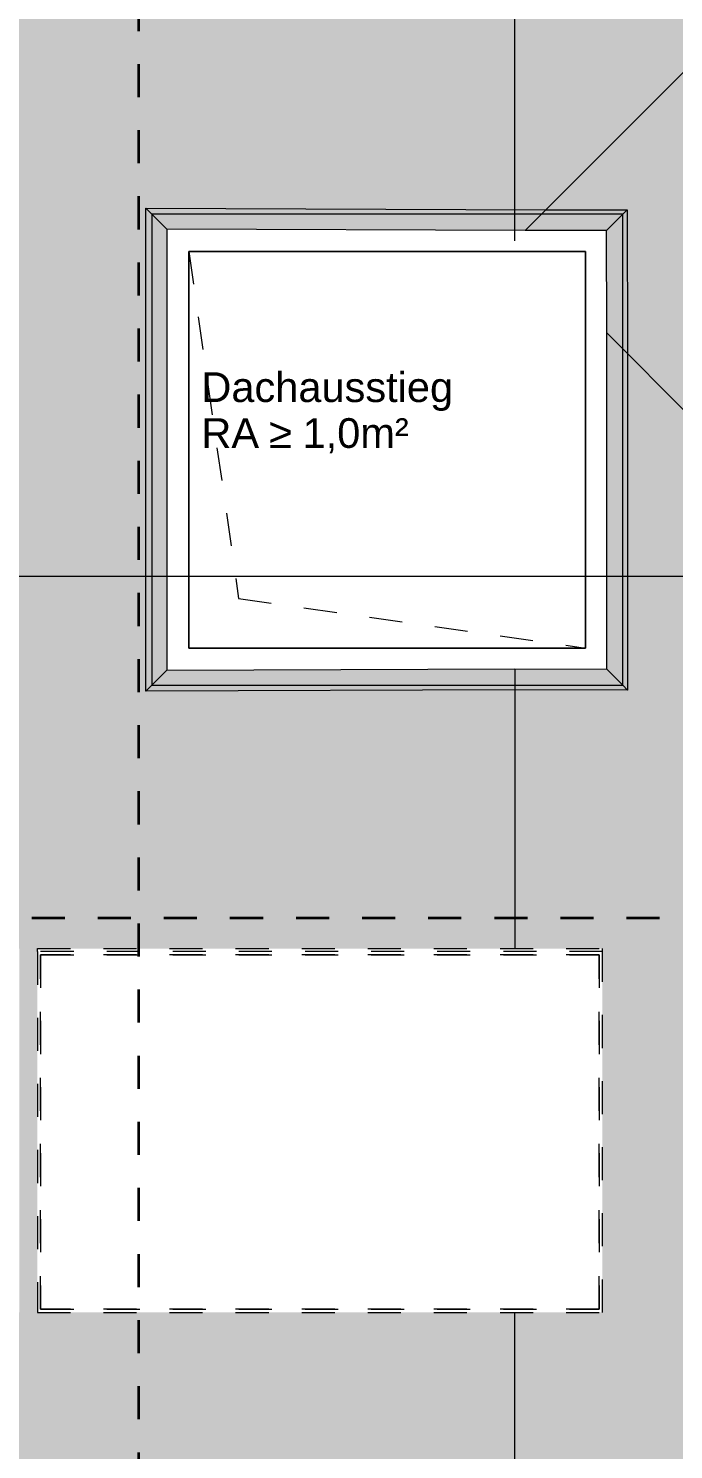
# Model space of a CAD drawing. Header units: metres. Extents: x 3.3 to 48.5, y 58.8 to 100.4.
# Drawn here: x 17.842 to 19.794, y 78.638 to 82.938 of the extents above; entities that cross this region are included whole.
import ezdxf

# ---------------------------------------------------------------- set-up
doc = ezdxf.new("R2010")
doc.units = ezdxf.units.M
for name, pattern in [('Strich', [0.00635, 0.003175, -0.003175]), ('Strich Punkt Mittel', [0.015875, 0.00635, -0.0047625, 0, -0.0047625]), ('Verdeckt', [0.003, 0.002, -0.001])]:
    doc.linetypes.add(name, pattern=pattern)
for name, color, linetype, lineweight in [('A-ROOF-PATT', 132, 'Continuous', 13), ('A_2D', 7, 'Continuous', 5), ('A_Bemassung-50_', 4, 'Continuous', 9), ('A_Bemassung_', 4, 'Continuous', 9), ('A_Dach', 7, 'Continuous', 13), ('A_Decken', 8, 'Continuous', 13), ('A_Durchbruch_', 7, 'Continuous', 5), ('A_Durchbruch_Projektion', 8, 'Verdeckt', 5), ('A_Raster_', 1, 'Continuous', 9), ('Text', 250, 'Continuous', 9)]:
    doc.layers.add(name, color=color, linetype=linetype, lineweight=lineweight)
doc.styles.add('Arial_1', font='arial.ttf', dxfattribs={"height": 0.09})
doc.styles.add('Arial_3', font='arial.ttf', dxfattribs={"height": 0.1})
doc.dimstyles.new('WGA-Bemaßung', dxfattribs={"dimscale": 0.3048, "dimtxt": 0.102025939995697, "dimasz": 0.3280839895013123, "dimexe": 0.2460629921259842, "dimexo": 0.0625, "dimgap": 0.0410104986876641, "dimtad": 1, "dimdec": 1, "dimlfac": 100, "dimrnd": 0.5, "dimdsep": 46, "dimtxsty": 'Arial_3', "dimblk1": 'OBLIQUE', "dimblk2": 'OBLIQUE', "dimsah": 1, "dimcen": 0.09, "dimdle": 0.2460629921259842, "dimazin": 2, "dimtfac": 1, "dimtdec": 4, "dimtix": 1, "dimtmove": 0, "dimatfit": 3, "dimfxl": 0.6561679790026247, "dimfxlon": 1, "dimtvp": 1, "dimtolj": 1, "dimtzin": 0, "dimarcsym": 2})

# ---------------------------------------------------------------- blocks, each defined once
blk = doc.blocks.new('Symbol_Schatten_Verdeckt_unten_LiKu - Bodendurchbruch_Schatten_Verdeckt_unten-7597152-263_PP_DDS_BT1')
at = {"layer": 'A_Durchbruch_Projektion'}
for p, q in [((-0.6000000000000005, 0.599999999999999), (-0.4500000000000001, -0.4500000000000015)), ((-0.4500000000000001, -0.4500000000000014), (0.5999999999999995, -0.6000000000000014))]:
    blk.add_line(p, q, dxfattribs=at)
blk = doc.blocks.new('Symbol_Schatten_LiKu - Bodendurchbruch_Schatten-7597153-263_PP_DDS_BT1')
at = {"layer": 'A_2D', "lineweight": 13}
for p, q in [((0.6000000000000005, 0.6), (-0.5999999999999995, 0.6)), ((0.6000000000000005, -0.5999999999999999), (0.6000000000000005, 0.6))]:
    blk.add_line(p, q, dxfattribs=at)
at = {"layer": 'A_Durchbruch_'}
for p, q in [((-0.6000000000000001, 0.6000000000000001), (0.6000000000000001, 0.6000000000000001)), ((0.6000000000000001, 0.6000000000000001), (0.6000000000000001, -0.6000000000000001))]:
    blk.add_line(p, q, dxfattribs=at)
blk = doc.blocks.new('Allg_Sollarkollektor - Allg_Sollarkollektor-V25-263_PP_DDS_BT1')
at = {"layer": 'A_2D', "color": 8, "linetype": 'Strich', "lineweight": 13}
for p, q in [((-0.8549999999999938, 0.5548067584319214), (-0.8550000000000096, -0.5366894252747283)), ((0.8550000000000054, 0.5548067584318984), (-0.8549999999999938, 0.5548067584319214)), ((-0.8449999999999944, 0.5451475001690252), (-0.8450000000000099, -0.527030167011838)), ((0.8450000000000052, 0.5451475001690027), (-0.8449999999999944, 0.5451475001690252)), ((-0.8449999999999945, 0.5451475001690252), (0.845000000000005, 0.5451475001690027)), ((-0.8450000000000099, -0.527030167011838), (-0.8449999999999945, 0.5451475001690252)), ((0.8449999999999898, -0.5270301670118607), (0.8450000000000052, 0.5451475001690025)), ((0.8450000000000052, 0.5451475001690025), (0.8449999999999896, -0.5270301670118607)), ((0.8549999999999895, -0.5366894252747513), (0.8550000000000054, 0.5548067584318984)), ((-0.8550000000000096, -0.5366894252747283), (0.8549999999999895, -0.5366894252747513)), ((-0.8550000000000096, -0.5366894252747283), (-0.8550000000000096, -0.5457480918533169)), ((0.8549999999999895, -0.5457480918533398), (-0.8550000000000096, -0.5457480918533169)), ((-0.8450000000000099, -0.527030167011838), (0.8449999999999898, -0.5270301670118607)), ((0.8449999999999898, -0.5270301670118607), (-0.8450000000000099, -0.527030167011838)), ((0.8549999999999895, -0.5366894252747513), (0.8549999999999895, -0.5457480918533398))]:
    blk.add_line(p, q, dxfattribs=at)
blk = doc.blocks.new('Symbol_Schatten_LiKu - Bodendurchbruch_Schatten-V27-263_PP_DDS_BT1')
at = {"layer": 'A_2D', "lineweight": 13}
for p, q in [((0.6000000000000005, 0.6), (-0.5999999999999995, 0.6)), ((-0.5999999999999995, 0.6), (-0.5999999999999995, -0.5999999999999999)), ((0.6000000000000005, -0.5999999999999999), (0.6000000000000005, 0.6)), ((-0.5999999999999995, -0.5999999999999999), (0.6000000000000005, -0.5999999999999999))]:
    blk.add_line(p, q, dxfattribs=at)
at = {"layer": 'A_Durchbruch_'}
for p, q in [((-0.6000000000000001, -0.6000000000000001), (-0.6000000000000001, 0.6000000000000001)), ((-0.6000000000000001, 0.6000000000000001), (0.6000000000000001, 0.6000000000000001)), ((0.6000000000000001, 0.6000000000000001), (0.6000000000000001, -0.6000000000000001)), ((0.6000000000000001, -0.6000000000000001), (-0.6000000000000001, -0.6000000000000001))]:
    blk.add_line(p, q, dxfattribs=at)
blk = doc.blocks.new('DIMBLOCK32-263_PP_DDS_BT1')
at = {"layer": 'A_Bemassung-50_', "transparency": 16777216}
for p, q in [((11.24266824848534, 81.28028552837038), (11.24266824848534, 81.48028552837037)), ((20.22766824848553, 81.28028552837038), (20.22766824848553, 81.48028552837037)), ((11.16766824848534, 81.28028552837038), (20.22766824848553, 81.28028552837038)), ((11.24266824848534, 81.28028552837038), (11.24266824848534, 81.20528552837038)), ((20.22766824848553, 81.28028552837038), (20.22766824848553, 81.20528552837038))]:
    blk.add_line(p, q, dxfattribs=at)
at = {"layer": 'A_Bemassung-50_', "lineweight": 35, "transparency": 16777216}
for p, q in [((11.24266824848534, 81.28028552837038), (11.29266824848534, 81.33028552837037)), ((20.22766824848553, 81.28028552837038), (20.27766824848553, 81.33028552837037)), ((11.24266824848534, 81.28028552837038), (11.19266824848534, 81.23028552837037)), ((20.22766824848553, 81.28028552837038), (20.17766824848553, 81.23028552837037))]:
    blk.add_line(p, q, dxfattribs=at)
at = {"layer": 'A_Bemassung-50_', "color": 0, "transparency": 16777216, "insert": (15.56172415049275, 81.42260849544606), "char_height": 0.1, "width": 0.4162658351824439, "attachment_point": 1, "line_spacing_factor": 0.9417779076525878, "style": 'Arial_3'}
blk.add_mtext('898,5', dxfattribs=at)
blk = doc.blocks.new('_Oblique')
at = {"color": 0, "linetype": 'ByBlock', "lineweight": -2}
blk.add_line((-0.5, -0.5), (0.5, 0.5), dxfattribs=at)

msp = doc.modelspace()

# ---------------------------------------------------------------- hatches: boundary and pattern name
at = {"layer": 'A-ROOF-PATT', "lineweight": 5}
h = msp.add_hatch(dxfattribs=at)
h.set_pattern_fill('FP_12', color=256, style=0, pattern_type=2)
h.set_pattern_definition([(228.018, (0.21487, 0.254), (-2.031452812320627, -2.28580837467068), [0.03417, -3.383]), (184.9709999999999, (0.19201, 0.2286), (3.047451062217622, 0.254021698657195), [0.05863, -5.803999999999999]), (132.5049999999999, (0.1336, 0.22352), (2.5397709538252, -2.794276804846977), [0.04134, -4.092999999999999]), (267.274, (0.03456, 0.16002), (0.2539551052573655, 5.079670139971071), [0.0534, -5.287]), (292.83, (0.03202, 0.10668), (-1.26981526883109, 3.048101862707909), [0.05236, -5.183999999999999]), (357.273, (0.05234, 0.05842), (-5.078666839278993, 0.2539961850263132), [0.05339, -5.285999999999999]), (37.7, (0.10567, 0.05588), (-3.301035371956894, -2.539778339282663), [0.07061, -6.989999999999999]), (72.259, (0.16154, 0.09906), (1.777636831078442, 5.588076306359228), [0.06667, -6.599999999999999]), (121.425, (0.18185, 0.16256), (-2.031672081906251, 3.302057315251011), [0.05358, -5.303999999999999]), (175.235, (0.15392, 0.20828), (2.793553401306497, -0.2540259477866344), [0.06116, -2.996999999999999]), (222.403, (0.09297, 0.21336), (-3.047132537770125, -2.793744032613329), [0.0791, -7.831]), (138.808, (0.28597, 0.15748), (-1.777352168496178, 1.523768683639984), [0.027, -2.673]), (171.468, (0.26566, 0.17526), (3.301173319911575, -0.5079492745382993), [0.05136, -5.083999999999999]), (225.006, (0.21487, 0.18288), (5.3855963024e-06, -0.2539998276987513), [0.03592, -0.32326]), (203.203, (0.19709, 0.21336), (1.269569377934874, 0.507931902040082), [0.01934, -1.915]), (291.797, (0.17931, 0.20574), (-0.253942868138084, 0.7620055102962207), [0.02736, -1.34]), (30.96900000000001, (0.18947, 0.18034), (0.7618479820531285, 0.5080056577850054), [0.04443, -1.435999999999999]), (161.562, (0.22756, 0.2032), (0.5078988633207393, -0.2539958909854667), [0.03212, -0.7709500000000001]), (16.393, (0.03202, 0.20574), (2.53918849895104, 0.761923956635283), [0.045, -4.455]), (70.35, (0.0752, 0.21844), (-1.015826575977227, -2.794121882441491), [0.03776, -3.737999999999999]), (293.1939999999999, (0.22756, 0.254), (-0.5077324722829966, 1.26964914802846), [0.03869, -1.895999999999999]), (343.607, (0.2428, 0.21844), (-2.53918849895104, 0.761923956635283), [0.045, -4.454999999999999]), (339.44, (0.03202, 0.04826), (-1.26948803086332, 0.5079104373752994), [0.0434, -2.125999999999999]), (294.771, (0.07266, 0.03302), (-1.269780433853491, 2.794053213058555), [0.03637, -3.6]), (66.806, (0.2301, 0), (0.5077324722829966, 1.26964914802846), [0.03869, -1.895999999999999]), (17.357, (0.24534, 0.03556), (-3.301239956404759, -1.015952889034082), [0.04257, -4.213999999999998]), (69.448, (0.10567, 0), (-0.5077238149176077, -1.269562446737265), [0.0217, -2.148]), (101.3079999999999, (0.21487, 0), (-0.2539361298477379, 1.015929368587183), [0.01295, -1.281999999999999]), (165.9609999999999, (0.21233, 0.0127), (0.7618503876783234, -0.2539981316749956), [0.05235, -0.99472]), (186.01, (0.16154, 0.0254), (2.539364770598961, 0.2539826488972947), [0.04852, -4.802999999999999]), (303.685, (0.18947, 0.15748), (-0.2539467439983531, 0.5079974875062228), [0.03663, -0.8791200000000001]), (353.1559999999999, (0.20979, 0.127), (4.317226917940618, -0.5079985699871014), [0.06394, -6.329999999999999]), (60.95, (0.27328, 0.11938), (-1.01601928201605, -1.778374940070734), [0.02615, -2.588999999999999]), (90, (0.28597, 0.14224), (-0.25395, 0.254), [0.01524, -0.23876]), (120.251, (0.15646, 0.03302), (1.015969229759193, -1.778326371221691), [0.03528, -3.492999999999999]), (48.018, (0.13868, 0.0635), (2.031452812320627, 2.28580837467068), [0.06834, -3.348999999999999]), (0, (0.18439, 0.1143), (0.25395, 0.254), [0.06603, -0.18792]), (325.299, (0.25042, 0.1143), (-2.539472866228976, 1.778014478368156), [0.04016, -3.975]), (254.058, (0.28343, 0.09144), (-0.2540348295487279, -1.016312904462079), [0.03698, -1.811999999999999]), (207.651, (0.27328, 0.05588), (-4.825247104223682, -2.54014056447295), [0.06021, -5.959999999999999]), (175.425, (0.21995, 0.02794), (-3.301258424702109, 0.2540008469146286), [0.06369, -6.304999999999999])])
h.paths.add_polyline_path([(19.31329324838381, 76.32237343201231), (19.31329324838381, 77.15981575723285), (18.51687343363098, 77.15981575723285), (18.516873433631, 78.2603706075181), (19.31329324838381, 78.2603706075181), (19.31329324838381, 79.05287636685549), (17.86894618515744, 79.05287636685549), (17.86894618515746, 80.15343121714074), (19.31329324838381, 80.15343121714074), (19.31329324838381, 80.99967215199472), (18.26024814370852, 80.99557832733504), (18.26024814370853, 82.33041853688842), (19.34462273250004, 82.32620291553422), (21.95641824907713, 84.93799843211133), (19.64016824828291, 84.93799843211133), (17.65988096131523, 82.95771114514359), (17.65988096131523, 82.68661346255155), (17.38878327872319, 82.68661346255155), (17.33466824828391, 82.63249843211229), (17.65988096131523, 82.63249843211226), (17.65988096131523, 80.92249843211225), (16.55932611102995, 80.92249843211226), (16.55932611102995, 81.8571562948583), (15.66897963766188, 80.96680982149022), (15.66897963766188, 80.92249843211225), (15.62466824828393, 80.92249843211225), (15.46266824828396, 80.76049843211229), (16.40353229987254, 80.76049843211229), (16.40353229987254, 80.21049843211227), (15.42516824828383, 80.21049843211227), (15.48223546325537, 80.15343121714074), (16.06071612427886, 80.15343121714074), (16.06071612427886, 79.57495055611726), (16.10483115471814, 79.53083552567799), (16.10483115471816, 80.15343121714074), (17.81483115471816, 80.15343121714074), (17.81483115471815, 79.05287636685547), (16.58279031354065, 79.05287636685547), (17.37529607287802, 78.2603706075181), (18.46275840319171, 78.2603706075181), (18.46275840319169, 77.17290827720443), (19.26669940040998, 76.36896727998614)])
h = msp.add_hatch(dxfattribs=at)
h.set_pattern_fill('FP_10', color=256, style=0, pattern_type=2)
h.set_pattern_definition([(228.007, (0.18288, 0.31116), (-2.031891618583852, -2.285418321605192), [0.03417, -3.383]), (184.969, (0.16002, 0.28576), (3.048456169099105, 0.2540019391296165), [0.05864, -5.804999999999998]), (132.516, (0.1016, 0.28068), (2.540307369650589, -2.793789152333959), [0.04134, -4.092999999999999]), (267.273, (0.00254, 0.21719), (0.2539961850263132, 5.078666839278993), [0.05339, -5.286]), (292.838, (0, 0.16386), (-1.269852724855405, 3.047002927398872), [0.05235, -5.182999999999999]), (357.274, (0.02032, 0.11561), (-5.079670139971071, 0.2539551052573654), [0.0534, -5.287]), (37.689, (0.07366, 0.11308), (-3.302308140727054, -2.539763827718598), [0.07061, -6.991]), (72.252, (0.12954, 0.15625), (1.77800517500444, 5.586909727215702), [0.06666, -6.599]), (121.435, (0.14986, 0.21973), (-2.032248368681597, 3.301702671288101), [0.05357, -5.303999999999999]), (175.237, (0.12192, 0.26544), (2.793562266782914, -0.2539284342225268), [0.06117, -2.996999999999999]), (222.392, (0.06096, 0.27052), (-3.047668841960243, -2.793158973679211), [0.0791, -7.831]), (138.82, (0.254, 0.21465), (-1.777671266878969, 1.523396402455026), [0.027, -2.672999999999999]), (171.471, (0.23368, 0.23243), (3.302188852471822, -0.5079247347893462), [0.05137, -5.084999999999999]), (224.994, (0.18288, 0.24005), (1.6906548341e-06, -0.2539503309648201), [0.03592, -0.32326]), (203.194, (0.1651, 0.27052), (1.26964914802846, 0.5077324722829966), [0.01934, -1.915]), (291.805, (0.14732, 0.26291), (-0.2539916888170199, 0.761853061299801), [0.02735, -1.34]), (30.959, (0.15748, 0.23751), (0.7620018059026425, 0.5079001168547923), [0.04443, -1.436999999999999]), (161.569, (0.19558, 0.26037), (0.5079994619623726, -0.2539464818538347), [0.03213, -0.77107]), (16.386, (0, 0.26291), (2.540240949507307, 0.761895837596064), [0.04501, -4.456]), (70.343, (0.04318, 0.2756), (-1.015840963415816, -2.79305266780747), [0.03775, -3.737999999999999]), (293.203, (0.19558, 0.31116), (-0.5079319020400823, 1.269569377934874), [0.03868, -1.894999999999999]), (343.614, (0.21082, 0.2756), (-2.540240949507307, 0.761895837596064), [0.04501, -4.456]), (339.448, (0, 0.10546), (-1.269562446737265, 0.507723814917608), [0.0434, -2.126999999999999]), (294.779, (0.04064, 0.09022), (-1.270170544899063, 2.793875891028593), [0.03636, -3.6]), (66.797, (0.19812, 0.05721), (0.5079319020400823, 1.269569377934874), [0.03868, -1.894999999999999]), (17.351, (0.21336, 0.09276), (-3.302300824363845, -1.015905403030157), [0.04258, -4.214999999999999]), (69.43999999999998, (0.07366, 0.05721), (-0.5079104373752996, -1.26948803086332), [0.0217, -2.147999999999999]), (101.312, (0.18288, 0.05721), (-0.2540168602146338, 1.015909676510023), [0.01295, -1.281999999999999]), (165.966, (0.18034, 0.0699), (0.762001095031716, -0.2539534698925488), [0.05236, -0.9948899999999998]), (186.008, (0.12954, 0.0826), (2.540368142009569, 0.2539986755139663), [0.04853, -4.803999999999999]), (303.695, (0.15748, 0.21465), (-0.2539965683899063, 0.5078949175234495), [0.03663, -0.8790600000000001]), (353.159, (0.1778, 0.18418), (4.318246391291351, -0.507891634307177), [0.06396, -6.332]), (60.941, (0.2413, 0.17656), (-1.015812905964949, -1.777341202182361), [0.02615, -2.588999999999999]), (90, (0.254, 0.19942), (-0.254, 0.25395), [0.01524, -0.23871]), (120.261, (0.12446, 0.09022), (1.015775650974778, -1.777285285283925), [0.03528, -3.493]), (48.00699999999999, (0.10668, 0.12069), (2.031891618583852, 2.285418321605191), [0.06834, -3.348999999999999]), (0, (0.1524, 0.17148), (0.254, 0.25395), [0.06604, -0.18796]), (325.31, (0.21844, 0.17148), (-2.539814173700787, 1.777526901812905), [0.04016, -3.976]), (254.052, (0.25146, 0.14863), (-0.25385687625053, -1.015327532612172), [0.03698, -1.811999999999999]), (207.641, (0.2413, 0.11308), (-4.825690368891851, -2.539298361296763), [0.06021, -5.961]), (175.427, (0.18796, 0.08514), (-3.30226410555366, 0.2539653402964253), [0.0637, -6.307])])
h.paths.add_polyline_path([(23.45547044594046, 78.22549843171495), (23.52413684475211, 78.22549843171495), (23.52413684475211, 78.26037060751811), (23.56754042389229, 78.26037060751811), (24.1870771795402, 78.87990736312483), (23.55931411000167, 78.87990736312484), (23.55931411000167, 80.58990736312484), (24.65986896028694, 80.58990736312482), (24.65986896028694, 79.35269914384014), (25.54999429576497, 80.242824479259), (25.54999429576497, 80.58990736312484), (25.89707717965391, 80.58990736312484), (25.9511922100968, 80.64402239356414), (25.54999429576497, 80.64402239356416), (25.54999429576497, 82.35402239356416), (26.65054914605024, 82.35402239356416), (26.65054914605024, 81.3433793294711), (28.63718297222603, 83.33001315551476), (28.63718297222603, 84.11813742400346), (29.42530724076709, 84.11813742400346), (29.50266824848331, 84.19549843171434), (28.76016824808611, 84.93799843211133), (21.95641824907713, 84.93799843211133), (19.34462273250004, 82.32620291553422), (19.59087273190764, 82.32620291553422), (19.59207833523108, 82.0160883445706), (19.84766824848551, 81.76049843131617), (19.84766824848551, 82.79799843211168), (22.28766824848661, 82.79799843211168), (22.28766824848664, 80.35799843211171), (22.02766824848538, 80.35799843211171), (22.02766824848452, 80.06299843211178), (21.54516824768993, 80.06299843211175), (23.18266824768979, 78.42549843211187), (23.38266824848364, 78.42549843211187), (23.38266824848363, 78.22549843171495), (23.44901951803497, 78.22549843171495)])
h.paths.add_polyline_path([(24.65020970202405, 80.64402239356414), (23.55931411000168, 80.64402239356416), (23.55931411000168, 82.35402239356416), (24.65986896028695, 82.35402239356416), (24.65986896028694, 80.64402239356414)])
h.paths.add_polyline_path([(26.59724401642435, 82.40813742400344), (25.54999429576498, 82.40813742400346), (25.54999429576498, 84.11813742400346), (26.65054914605025, 84.11813742400346), (26.65054914605024, 82.40813742400344), (26.64088988778735, 82.40813742400344)])
h.paths.add_polyline_path([(24.65986896028695, 82.40813742400344), (23.55931411000168, 82.40813742400346), (23.55931411000168, 84.11813742400346), (24.65986896028695, 84.11813742400346), (24.65986896028695, 82.41813742400343)])
h = msp.add_hatch(dxfattribs=at)
h.set_pattern_fill('FP_7', color=256, style=0, pattern_type=2)
h.set_pattern_definition([(228.018, (0.16626, 0.254), (-2.031452812320627, -2.28580837467068), [0.03417, -3.383]), (184.9709999999999, (0.14341, 0.2286), (3.047451062217622, 0.254021698657195), [0.05863, -5.803999999999999]), (132.5049999999999, (0.085, 0.22352), (2.5397709538252, -2.794276804846977), [0.04134, -4.092999999999999]), (267.274, (-0.01404, 0.16002), (0.2539551052573655, 5.079670139971071), [0.0534, -5.287]), (292.83, (-0.01658, 0.10668), (-1.26981526883109, 3.048101862707909), [0.05236, -5.183999999999999]), (357.273, (0.00374, 0.05842), (-5.078666839278993, 0.2539961850263132), [0.05339, -5.285999999999999]), (37.7, (0.05707, 0.05588), (-3.301035371956894, -2.539778339282663), [0.07061, -6.989999999999999]), (72.259, (0.11293, 0.09906), (1.777636831078442, 5.588076306359228), [0.06667, -6.599999999999999]), (121.425, (0.13325, 0.16256), (-2.031672081906251, 3.302057315251011), [0.05358, -5.303999999999999]), (175.235, (0.10532, 0.20828), (2.793553401306497, -0.2540259477866344), [0.06116, -2.996999999999999]), (222.403, (0.04437, 0.21336), (-3.047132537770125, -2.793744032613329), [0.0791, -7.831]), (138.808, (0.2373699999999999, 0.15748), (-1.777352168496178, 1.523768683639984), [0.027, -2.673]), (171.468, (0.21705, 0.17526), (3.301173319911575, -0.5079492745382993), [0.05136, -5.083999999999999]), (225.006, (0.16626, 0.18288), (5.3855963024e-06, -0.2539998276987513), [0.03592, -0.32326]), (203.203, (0.14849, 0.21336), (1.269569377934874, 0.507931902040082), [0.01934, -1.915]), (291.797, (0.13071, 0.20574), (-0.253942868138084, 0.7620055102962207), [0.02736, -1.34]), (30.96900000000001, (0.14087, 0.18034), (0.7618479820531285, 0.5080056577850054), [0.04443, -1.435999999999999]), (161.562, (0.17896, 0.2032), (0.5078988633207393, -0.2539958909854667), [0.03212, -0.7709500000000001]), (16.393, (-0.01658, 0.20574), (2.53918849895104, 0.761923956635283), [0.045, -4.455]), (70.35, (0.02659, 0.21844), (-1.015826575977227, -2.794121882441491), [0.03776, -3.737999999999999]), (293.1939999999999, (0.17896, 0.254), (-0.5077324722829966, 1.26964914802846), [0.03869, -1.895999999999999]), (343.607, (0.1942, 0.21844), (-2.53918849895104, 0.761923956635283), [0.045, -4.454999999999999]), (339.44, (-0.01658, 0.04826), (-1.26948803086332, 0.5079104373752994), [0.0434, -2.125999999999999]), (294.771, (0.02405, 0.03302), (-1.269780433853491, 2.794053213058555), [0.03637, -3.6]), (66.806, (0.1815, 0), (0.5077324722829966, 1.26964914802846), [0.03869, -1.895999999999999]), (17.357, (0.19674, 0.03556), (-3.301239956404759, -1.015952889034082), [0.04257, -4.213999999999998]), (69.448, (0.05707, 0), (-0.5077238149176077, -1.269562446737265), [0.0217, -2.148]), (101.3079999999999, (0.16626, 0), (-0.2539361298477379, 1.015929368587183), [0.01295, -1.281999999999999]), (165.9609999999999, (0.16372, 0.0127), (0.7618503876783234, -0.2539981316749956), [0.05235, -0.99472]), (186.01, (0.11293, 0.0254), (2.539364770598961, 0.2539826488972947), [0.04852, -4.802999999999999]), (303.685, (0.14087, 0.15748), (-0.2539467439983531, 0.5079974875062228), [0.03663, -0.8791200000000001]), (353.1559999999999, (0.16119, 0.127), (4.317226917940618, -0.5079985699871014), [0.06394, -6.329999999999999]), (60.95, (0.22467, 0.11938), (-1.01601928201605, -1.778374940070734), [0.02615, -2.588999999999999]), (90, (0.2373699999999999, 0.14224), (-0.25395, 0.254), [0.01524, -0.23876]), (120.251, (0.10786, 0.03302), (1.015969229759193, -1.778326371221691), [0.03528, -3.492999999999999]), (48.018, (0.09008, 0.0635), (2.031452812320627, 2.28580837467068), [0.06834, -3.348999999999999]), (0, (0.13579, 0.1143), (0.25395, 0.254), [0.06603, -0.18792]), (325.299, (0.20182, 0.1143), (-2.539472866228976, 1.778014478368156), [0.04016, -3.975]), (254.058, (0.23483, 0.09144), (-0.2540348295487279, -1.016312904462079), [0.03698, -1.811999999999999]), (207.651, (0.22467, 0.05588), (-4.825247104223682, -2.54014056447295), [0.06021, -5.959999999999999]), (175.425, (0.17134, 0.02794), (-3.301258424702109, 0.2540008469146286), [0.06369, -6.304999999999999])])
h.paths.add_polyline_path([(17.20891824846031, 74.21799843208876), (19.52516824885756, 74.21799843208876), (20.48536405481694, 75.17819423804815), (20.04492002950365, 75.17819423804815), (20.04492002950367, 76.27874908833341), (21.58591890510218, 76.27874908833341), (23.18266824888061, 77.87549843211188), (22.13266824848444, 77.87549843211188), (22.13266824848444, 78.42549843211187), (23.18266824768979, 78.42549843211187), (21.54516824768993, 80.06299843211175), (20.1076682484855, 80.06299843211175), (20.10766824848551, 80.35799843211171), (19.84766824848554, 80.35799843211171), (19.84766824848551, 81.76049843131617), (19.59207833523108, 82.0160883445706), (19.59207833522954, 80.99858834536742), (19.31329324838381, 80.99967215199472), (19.31329324838381, 80.15343121714074), (19.57894618515746, 80.15343121714074), (19.57894618515744, 79.05287636685549), (19.31329324838381, 79.05287636685549), (19.31329324838381, 78.2603706075181), (20.226873433631, 78.2603706075181), (20.22687343363099, 77.15981575723285), (19.31329324838381, 77.15981575723285), (19.31329324838381, 76.32237343201231), (19.2696689047049, 76.27874908833341), (19.99080499906435, 76.27874908833341), (19.99080499906433, 75.17819423804815), (18.28080499906433, 75.17819423804815), (18.28080499906433, 75.28988518269281), (18.22668996862504, 75.23577015225351), (18.22668996862504, 75.17819423804812), (18.16911405441965, 75.17819423804812), (17.40606732472128, 74.41514750834973)])
h.paths.add_polyline_path([(20.41087508931652, 77.15981575723286), (20.2809884640703, 77.15981575723286), (20.28098846407031, 78.26037060751811), (21.99098846407031, 78.26037060751811), (21.9909884640703, 77.15981575723286), (20.58762848723388, 77.15981575723286)])

# ---------------------------------------------------------------- linework, layer by layer
at = {"layer": 'A_2D'}
msp.add_line((19.31329324848321, 82.29487343171589), (19.31329324848321, 84.69281184906849), dxfattribs=at)
at = {"layer": 'A_Dach'}
for p, q in [((21.95641824907738, 84.93799843211151), (19.34462273249841, 82.32620291553255)), ((18.19720566380988, 82.39346101678696), (19.40717694193107, 82.3887571249652)), ((18.19720566380989, 80.93253584743633), (18.19720566380988, 82.39346101678696)), ((19.40717694193107, 82.38875712496672), (19.65342694134028, 82.38875712496672)), ((19.65342694134028, 82.38875712496674), (19.6551208151297, 81.95304586467194)), ((18.21488149176449, 82.37578518883235), (18.26024814370852, 82.33041853688833)), ((19.59087273190762, 82.32620291553407), (19.64045500520592, 82.37578518883237)), ((18.26024814370851, 82.33041853688832), (18.26024814370853, 80.99557832733495)), ((19.34462273249841, 82.32620291553255), (18.26024814370852, 82.33041853688833)), ((19.59087273190762, 82.32620291553415), (19.34462273249841, 82.32620291553415)), ((19.59207833523107, 82.01608834457053), (19.59087273190762, 82.3262029155341)), ((19.59207833522953, 80.99858834536735), (19.59207833522951, 82.01608834457053)), ((19.84766824848551, 81.76049843131607), (19.59207833523107, 82.01608834457053)), ((19.65512081512815, 81.95304586467189), (19.65512081512816, 80.9355458654687)), ((18.26024814370853, 80.99557832733495), (18.2148814917645, 80.95021167539092)), ((18.26024814370853, 80.99557832733497), (19.31329324838374, 80.99967215199463)), ((19.31329324838374, 80.99967215199462), (19.59207833522953, 80.99858834536734)), ((19.31329324838374, 80.99967215199462), (19.31329324838375, 80.15343121714066)), ((19.59207833522953, 80.99858834536734), (19.64045500520592, 80.95021167539095)), ((19.31329324838374, 80.93687475643063), (18.19720566380989, 80.93253584743633)), ((19.65512081512816, 80.9355458654687), (19.31329324838374, 80.93687475643061)), ((19.31329324838377, 78.26037060751803), (19.31329324838376, 79.05287636685541))]:
    msp.add_line(p, q, dxfattribs=at)
at = {"layer": 'A_Decken'}
for p, q in [((18.21488149176449, 82.37578518883235), (18.19720566380988, 82.39346101678696)), ((19.65342694134028, 82.38875712496674), (19.64045500520592, 82.37578518883237)), ((18.21488149176448, 82.37578518883235), (18.21488149176449, 80.95021167539092)), ((19.64045500520592, 82.37578518883237), (18.21488149176448, 82.37578518883235)), ((19.64045500520592, 80.96287842910141), (19.64045500520591, 82.37578518883237)), ((18.32766824848521, 81.06299843211166), (18.3276682484852, 82.26299843211164)), ((19.52766824848521, 81.06299843211166), (18.32766824848521, 81.06299843211163)), ((19.64045500520592, 80.95021167539095), (19.64045500520592, 80.96240929007512)), ((18.19720566380989, 80.93253584743631), (18.2148814917645, 80.95021167539092)), ((18.2148814917645, 80.95021167539092), (19.64045500520592, 80.95021167539095)), ((19.65512081512816, 80.9355458654687), (19.64045500520592, 80.95021167539095))]:
    msp.add_line(p, q, dxfattribs=at)
at = {"layer": 'A_Raster_', "linetype": 'Strich Punkt Mittel', "lineweight": 35}
for p, q in [((18.17516824848516, 94.22955124422204), (18.17516824848496, 59.94885627947398)), ((48.15178491987931, 80.24549843211167), (4.702583477035658, 80.24549843211172))]:
    msp.add_line(p, q, dxfattribs=at)

# ---------------------------------------------------------------- block references
at = {"layer": 'A_2D', "lineweight": 13}
msp.add_blockref('Symbol_Schatten_Verdeckt_unten_LiKu - Bodendurchbruch_Schatten_Verdeckt_unten-7597152-263_PP_DDS_BT1', (18.92766824848521, 81.66299843211165), dxfattribs=at)
msp.add_blockref('Symbol_Schatten_Verdeckt_unten_LiKu - Bodendurchbruch_Schatten_Verdeckt_unten-7597152-263_PP_DDS_BT1', (18.92766824848521, 81.66299843211165), dxfattribs=at)
at = {"layer": 'A_2D', "lineweight": 13, "rotation": 180}
for name, p in [('Symbol_Schatten_LiKu - Bodendurchbruch_Schatten-7597153-263_PP_DDS_BT1', (18.9276682484852, 81.66299843211165)), ('Symbol_Schatten_LiKu - Bodendurchbruch_Schatten-V27-263_PP_DDS_BT1', (18.9276682484852, 81.66299843211165)), ('Symbol_Schatten_LiKu - Bodendurchbruch_Schatten-7597153-263_PP_DDS_BT1', (18.92766824848521, 81.66299843211165))]:
    msp.add_blockref(name, p, dxfattribs=at)
at = {"layer": 'A_2D', "color": 8, "linetype": 'Strich', "lineweight": 13, "rotation": 180}
msp.add_blockref('Allg_Sollarkollektor - Allg_Sollarkollektor-V25-263_PP_DDS_BT1', (18.72394618515743, 79.60768312528732), dxfattribs=at)

# ---------------------------------------------------------------- texts
at = {"layer": 'Text', "color": 7, "char_height": 0.09, "attachment_point": 1, "style": 'Arial_1'}
for s, insert, width in [('Dachausstieg', (18.36525778230545, 81.89724326848885), 0.8898731249999999), ('RA ', (18.36525778230545, 81.75833701848885), 0.248523125), ('≥', (18.57030986563879, 81.75833701848885), 0.08016875), (' 1,0m²', (18.63645569897212, 81.75833701848885), 0.4208859375000002)]:
    msp.add_mtext(s, dxfattribs=dict(at, insert=insert, width=width))

# ---------------------------------------------------------------- dimensions: what is measured, and where the dimension line sits
at = {"layer": 'A_Bemassung_'}
dim = msp.add_linear_dim(base=(20.22766824848553, 81.28028552837038), p1=(11.24266824848534, 81.48028552837037), p2=(20.22766824848553, 81.48028552837037), dimstyle='WGA-Bemaßung', override={"dimpost": '<>', "dimfxl": 8.985000000000188}, dxfattribs=at)
dim.commit()
dim.dimension.update_dxf_attribs({"geometry": 'DIMBLOCK32-263_PP_DDS_BT1', "text_midpoint": (15.73516824848544, 81.34384282743974)})

doc.saveas('drawing.dxf')
